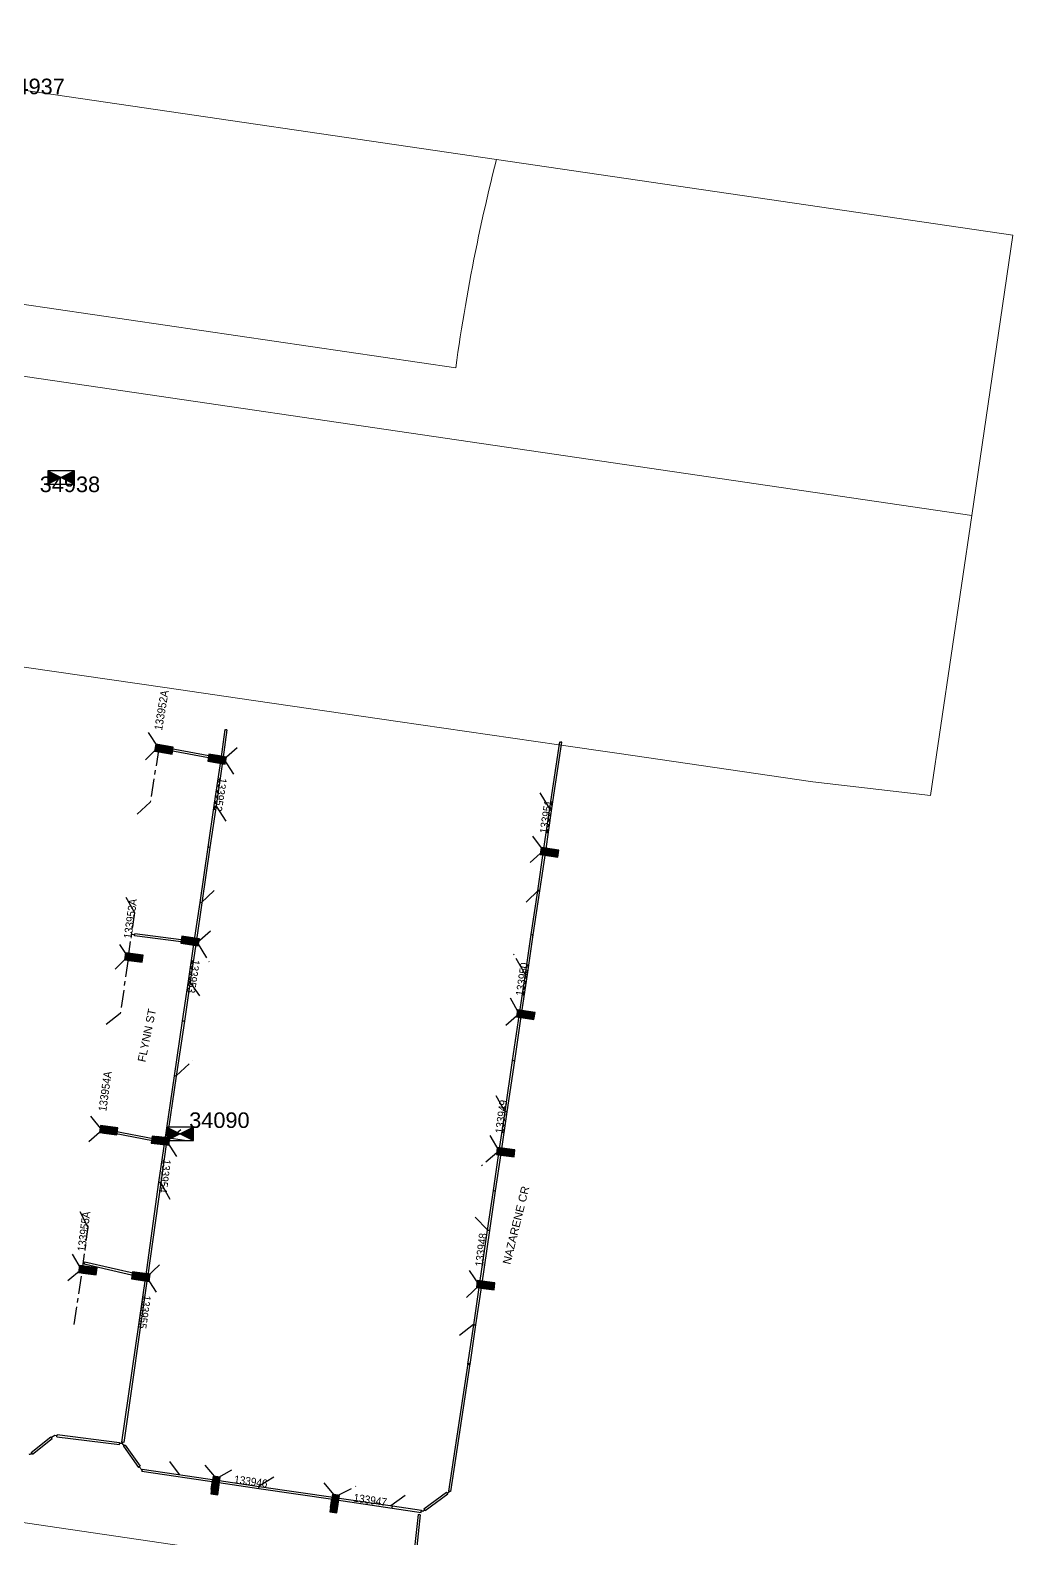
# Model space of a CAD drawing. Header units: metres. Extents: x 302924 to 306036, y 6267404 to 6269261.
# Drawn here: x 304310.8 to 304532, y 6268524.1 to 6268863.6 of the extents above; entities that cross this region are included whole.
import ezdxf
from ezdxf.enums import TextEntityAlignment as Align

# ---------------------------------------------------------------- set-up
doc = ezdxf.new("R2010")
doc.units = ezdxf.units.M
doc.linetypes.add('Cable Exist UG', pattern=[7, 4, -1, 1, -1])
doc.layers.get('0').update_dxf_attribs({"color": 6})
doc.layers.add('Cadastre Land Parcels_SP_EXT', color=118, linetype='Continuous', lineweight=15)
doc.layers.add('Cadastre Road Names_SP_HV_LV_SL_EXT', color=211, linetype='Continuous', lineweight=15)
for name, color, linetype in [('Duct_SP_EXT', 30, 'Continuous'), ('Sub_SP_EXT', 7, 'Continuous'), ('SupportsUG_SP_LV_EXT', 7, 'Continuous'), ('Trench_SP_EXT', 7, 'Continuous')]:
    doc.layers.add(name, color=color, linetype=linetype)
doc.styles.get("Standard").update_dxf_attribs({"font": 'arial.ttf'})

# ---------------------------------------------------------------- blocks, each defined once
blk = doc.blocks.new('PILLAR_EXT')
at = {"layer": 'SupportsUG_SP_LV_EXT', "linetype": 'Continuous'}
h = blk.add_hatch(color=256, dxfattribs=at)
h.dxf.hatch_style = 1
h.paths.add_polyline_path([(-0.8, 0), (-0.8, 2), (0.8, 2), (0.8, 0)])
h = blk.add_hatch(color=256, dxfattribs=at)
h.dxf.hatch_style = 1
h.paths.add_polyline_path([(-0.8, -2), (-0.8, 0), (0.8, 0), (0.8, -2)])
blk.add_lwpolyline([(-0.8, 2), (-0.8, -1), (-0.8, 1), (-0.8, -2), (0.8, -2), (0.8, 2)], close=True)
for tag, flags, p in [('OWNED_BY', 9, (-0.2, 0)), ('STREETNAME', 9, (-0.18, 0)), ('SUBURB', 1, (-0.16, 0)), ('PARENT', 9, (-0.14, 0)), ('NOTES', 9, (-0.13, 0)), ('LOCATION', 9, (-0.11, 0)), ('LEGEND', 9, (-0.09, 0)), ('SUPPORT_TYPE', 9, (-0.07, 0)), ('USAGE', 9, (-0.06, 0)), ('STATE', 9, (-0.03, 0))]:
    blk.add_attdef(tag, text='', height=0.01, rotation=270, dxfattribs=dict(flags=flags)).set_placement(p, align=Align.CENTER)
at = {"width": 0.9}
blk.add_attdef('ASSET_NUM', text='', height=1.8, rotation=360, dxfattribs=at).set_placement((4, 2), align=Align.MIDDLE_LEFT)
blk = doc.blocks.new('SUB_PADMOUNT_EXT')
h = blk.add_hatch(color=256)
h.dxf.hatch_style = 1
h.paths.add_polyline_path([(-3, 1.5), (-3, -1.5), (0, 0)])
h = blk.add_hatch(color=256)
h.dxf.hatch_style = 1
h.paths.add_polyline_path([(3, 1.5), (0, 0), (3, -1.5)])
for p, q in [((-3, 1.5), (3, -1.5)), ((3, 1.5), (-3, -1.5))]:
    blk.add_line(p, q)
at = {"linetype": 'Continuous'}
blk.add_lwpolyline([(-3, -1.5), (3, -1.5), (3, 1.5), (-3, 1.5)], close=True, dxfattribs=at)
at = {"flags": 8}
blk.add_attdef('ASSET_NUM', text='', height=2.5, dxfattribs=at).set_placement((0, 5), align=Align.MIDDLE_CENTER)
for tag, flags, p in [('STREET_CODE', 9, (1.5, 0)), ('OPERATING_VOLTAGE', 9, (1.5, -0.4)), ('ORIENTATION', 9, (1.5, -0.6)), ('OWNED_BY', 9, (1.5, -0.8)), ('OPERATED_BY', 9, (1.5, -1)), ('CONSTRUCTED_VOLTAGE', 9, (1.5, -1.4)), ('SECONDARY_VOLTAGE', 9, (1.5, -1.6)), ('STATE', 9, (1.5, -1.8)), ('SUBSTATION_TYPE', 9, (1.5, -2.2)), ('SUBURB', 9, (1.5, -2.8)), ('STREETNAME', 9, (1.5, -3)), ('NO_PHASES', 9, (1.5, -0.2)), ('MAINTAINED_BY', 9, (1.5, -1.2)), ('PARENT', 9, (1.5, -2)), ('USAGE', 9, (1.5, -2.4)), ('LEGEND', 9, (1.5, -2.6)), ('LOCATION', 9, (1.5, -3.2)), ('NOTES', 9, (1.5, -3.4)), ('Z', 1, (1.5, -3.6))]:
    blk.add_attdef(tag, text='', height=0.2, dxfattribs=dict(flags=flags)).set_placement(p, align=Align.MIDDLE_LEFT)

msp = doc.modelspace()

# ---------------------------------------------------------------- linework, layer by layer
at = {"layer": 'Cadastre Land Parcels_SP_EXT', "linetype": 'Continuous'}
for points in [[(304210.2942, 6268816.357), (304406.6197, 6268787.5837), (304406.8624, 6268789.3371), (304406.8624, 6268789.3371), (304407.1124, 6268791.0886), (304407.3692, 6268792.8402), (304407.6344, 6268794.5901), (304407.907, 6268796.3381), (304408.1863, 6268798.0862), (304408.474, 6268799.8325), (304408.7683, 6268801.577), (304409.0701, 6268803.3217), (304409.3803, 6268805.0635), (304409.6971, 6268806.8054), (304410.0215, 6268808.5445), (304410.3534, 6268810.2828), (304410.6927, 6268812.0202), (304411.0387, 6268813.7558), (304411.3931, 6268815.4896), (304411.7542, 6268817.2225), (304412.1228, 6268818.9535), (304412.4989, 6268820.6827), (304412.8825, 6268822.4102), (304413.2736, 6268824.1367), (304413.6724, 6268825.8604), (304414.0776, 6268827.5834), (304414.4905, 6268829.3043), (304414.9109, 6268831.0236), (304415.3388, 6268832.7409), (304415.7734, 6268834.4564), (304217.2317, 6268863.5536)], [(304207.9682, 6268800.525), (304522.7273, 6268754.3985), (304531.9836, 6268817.4246), (304531.9836, 6268817.4246), (304415.7734, 6268834.4564), (304415.3388, 6268832.7409), (304414.9109, 6268831.0236), (304414.4905, 6268829.3043), (304414.0776, 6268827.5834), (304413.6724, 6268825.8604), (304413.2736, 6268824.1367), (304412.8825, 6268822.4102), (304412.4989, 6268820.6827), (304412.1228, 6268818.9535), (304411.7542, 6268817.2225), (304411.3931, 6268815.4896), (304411.0387, 6268813.7558), (304410.6927, 6268812.0202), (304410.3534, 6268810.2828), (304410.0215, 6268808.5445), (304409.6971, 6268806.8054), (304409.3803, 6268805.0635), (304409.0701, 6268803.3217), (304408.7683, 6268801.577), (304408.474, 6268799.8325), (304408.1863, 6268798.0862), (304407.907, 6268796.3381), (304407.6344, 6268794.5901), (304407.3692, 6268792.8402), (304407.1124, 6268791.0886), (304406.8624, 6268789.3371), (304406.6197, 6268787.5837), (304210.2942, 6268816.357)]]:
    msp.add_lwpolyline(points, dxfattribs=at)
for points in [[(304522.7273, 6268754.3985), (304207.9682, 6268800.525), (304199.4666, 6268736.2302), (304230.8485, 6268731.6711), (304262.5005, 6268727.0717), (304278.3278, 6268724.772), (304309.9806, 6268720.1725), (304341.6334, 6268715.5738), (304357.4597, 6268713.274), (304393.5886, 6268708.0237), (304429.7959, 6268702.7631), (304442.8368, 6268700.8677), (304486.9467, 6268694.4575), (304513.4891, 6268691.3472), (304522.7273, 6268754.3985)], [(304491.222, 6268501.005), (304171.417, 6268548.046), (304162.321, 6268486.148), (304483.826, 6268438.112), (304491.222, 6268501.005)]]:
    msp.add_lwpolyline(points, close=True, dxfattribs=at)
at = {"layer": 'Duct_SP_EXT'}
for p, q in [((304354.6467, 6268706.2061), (304353.7115, 6268699.5297)), ((304355.1221, 6268706.1395), (304354.1868, 6268699.4631)), ((304354.6467, 6268706.2061), (304354.8844, 6268706.1728)), ((304355.1221, 6268706.1395), (304354.8844, 6268706.1728)), ((304427.7748, 6268688.497), (304430.011, 6268703.4304)), ((304428.2495, 6268688.4259), (304430.4857, 6268703.3593)), ((304430.011, 6268703.4304), (304430.2483, 6268703.3948)), ((304430.4857, 6268703.3593), (304430.2483, 6268703.3948)), ((304340.0958, 6268701.9517), (304340.1397, 6268702.1877)), ((304340.0958, 6268701.9517), (304354.1924, 6268699.3282)), ((304340.1836, 6268702.4236), (304340.1397, 6268702.1877)), ((304340.1836, 6268702.4236), (304354.2802, 6268699.8001)), ((304353.7117, 6268699.5313), (304352.2582, 6268689.6375)), ((304354.1866, 6268699.4615), (304352.7331, 6268689.5677)), ((304353.7115, 6268699.5297), (304353.9492, 6268699.4964)), ((304353.7117, 6268699.5313), (304353.9492, 6268699.4964)), ((304354.1868, 6268699.4631), (304353.9492, 6268699.4964)), ((304354.1866, 6268699.4615), (304353.9492, 6268699.4964)), ((304354.1924, 6268699.3282), (304354.2363, 6268699.5642)), ((304354.2802, 6268699.8001), (304354.2363, 6268699.5642)), ((304352.2582, 6268689.6375), (304350.8047, 6268679.7437)), ((304352.7331, 6268689.5677), (304351.2796, 6268679.6739)), ((304352.2582, 6268689.6375), (304352.4956, 6268689.6026)), ((304352.7331, 6268689.5677), (304352.4956, 6268689.6026)), ((304426.3755, 6268678.9303), (304427.7746, 6268688.4962)), ((304426.8504, 6268678.8609), (304428.2496, 6268688.4268)), ((304427.7746, 6268688.4962), (304428.0121, 6268688.4615)), ((304427.7748, 6268688.497), (304428.0121, 6268688.4615)), ((304428.2495, 6268688.4259), (304428.0121, 6268688.4615)), ((304428.2496, 6268688.4268), (304428.0121, 6268688.4615)), ((304350.8047, 6268679.7437), (304348.979, 6268667.3168)), ((304351.2796, 6268679.6739), (304349.4539, 6268667.247)), ((304350.8047, 6268679.7437), (304351.0421, 6268679.7088)), ((304351.2796, 6268679.6739), (304351.0421, 6268679.7088)), ((304425.0485, 6268669.9512), (304426.3755, 6268678.9307)), ((304425.5234, 6268669.8811), (304426.8504, 6268678.8605)), ((304426.3755, 6268678.9307), (304426.613, 6268678.8956)), ((304426.3755, 6268678.9303), (304426.613, 6268678.8956)), ((304426.8504, 6268678.8609), (304426.613, 6268678.8956)), ((304426.8504, 6268678.8605), (304426.613, 6268678.8956)), ((304423.5904, 6268660.0582), (304425.0485, 6268669.9512)), ((304424.0652, 6268659.9882), (304425.5234, 6268669.8811)), ((304425.0485, 6268669.9512), (304425.286, 6268669.9162)), ((304425.5234, 6268669.8811), (304425.286, 6268669.9162)), ((304348.979, 6268667.3168), (304347.6796, 6268658.472)), ((304349.4539, 6268667.247), (304348.1545, 6268658.4023)), ((304348.979, 6268667.3168), (304349.2165, 6268667.2819)), ((304349.4539, 6268667.247), (304349.2165, 6268667.2819)), ((304334.3087, 6268659.7754), (304334.3395, 6268660.0134)), ((304347.1114, 6268658.1196), (304334.3087, 6268659.7754)), ((304334.3703, 6268660.2514), (304334.3395, 6268660.0134)), ((304347.1729, 6268658.5956), (304334.3703, 6268660.2514)), ((304422.2781, 6268651.1546), (304423.5904, 6268660.0582)), ((304422.7528, 6268651.0839), (304424.0652, 6268659.9882)), ((304423.5904, 6268660.0582), (304423.8278, 6268660.0232)), ((304424.0652, 6268659.9882), (304423.8278, 6268660.0232)), ((304347.6796, 6268658.472), (304346.3715, 6268649.5676)), ((304348.1545, 6268658.4023), (304346.8464, 6268649.4978)), ((304347.1114, 6268658.1196), (304347.1421, 6268658.3576)), ((304347.1729, 6268658.5956), (304347.1421, 6268658.3576)), ((304347.6796, 6268658.472), (304347.9171, 6268658.4372)), ((304347.6796, 6268658.472), (304347.9171, 6268658.4372)), ((304348.1545, 6268658.4023), (304347.9171, 6268658.4372)), ((304348.1545, 6268658.4023), (304347.9171, 6268658.4372)), ((304346.3715, 6268649.5676), (304345.0633, 6268640.6632)), ((304346.8464, 6268649.4978), (304345.5382, 6268640.5934)), ((304346.3715, 6268649.5676), (304346.6089, 6268649.5327)), ((304346.8464, 6268649.4978), (304346.6089, 6268649.5327)), ((304420.9311, 6268642.2195), (304422.2781, 6268651.1546)), ((304421.4057, 6268642.1479), (304422.7528, 6268651.0839)), ((304422.2781, 6268651.1546), (304422.5155, 6268651.1193)), ((304422.7528, 6268651.0839), (304422.5155, 6268651.1193)), ((304419.4165, 6268631.7403), (304420.9309, 6268642.218)), ((304419.8916, 6268631.6717), (304421.4059, 6268642.1494)), ((304420.9309, 6268642.218), (304421.1684, 6268642.1837)), ((304420.9311, 6268642.2195), (304421.1684, 6268642.1837)), ((304421.4057, 6268642.1479), (304421.1684, 6268642.1837)), ((304421.4059, 6268642.1494), (304421.1684, 6268642.1837)), ((304345.0633, 6268640.6632), (304343.2465, 6268628.2959)), ((304345.5382, 6268640.5934), (304343.7214, 6268628.2261)), ((304345.0633, 6268640.6632), (304345.3008, 6268640.6283)), ((304345.5382, 6268640.5934), (304345.3008, 6268640.6283)), ((304417.7286, 6268620.2878), (304419.4166, 6268631.741)), ((304418.2035, 6268620.2178), (304419.8915, 6268631.671)), ((304419.4165, 6268631.7403), (304419.6541, 6268631.706)), ((304419.4166, 6268631.741), (304419.6541, 6268631.706)), ((304419.8916, 6268631.6717), (304419.6541, 6268631.706)), ((304419.8915, 6268631.671), (304419.6541, 6268631.706)), ((304343.2465, 6268628.2959), (304341.0662, 6268613.4552)), ((304343.7214, 6268628.2261), (304341.5411, 6268613.3854)), ((304343.2465, 6268628.2959), (304343.484, 6268628.261)), ((304343.7214, 6268628.2261), (304343.484, 6268628.261)), ((304416.3395, 6268610.8632), (304417.7286, 6268620.2878)), ((304416.8144, 6268610.7933), (304418.2035, 6268620.2178)), ((304417.7286, 6268620.2878), (304417.966, 6268620.2528)), ((304418.2035, 6268620.2178), (304417.966, 6268620.2528)), ((304327.4552, 6268615.836), (304327.5001, 6268616.0718)), ((304327.4552, 6268615.836), (304340.7217, 6268613.3087)), ((304327.545, 6268616.3075), (304327.5001, 6268616.0718)), ((304327.545, 6268616.3075), (304340.8116, 6268613.7802)), ((304341.0662, 6268613.4552), (304339.7289, 6268604.3519)), ((304341.5411, 6268613.3854), (304340.2041, 6268604.2841)), ((304340.7217, 6268613.3087), (304340.7666, 6268613.5444)), ((304340.8116, 6268613.7802), (304340.7666, 6268613.5444)), ((304341.0662, 6268613.4552), (304341.3037, 6268613.4203)), ((304341.0662, 6268613.4552), (304341.3037, 6268613.4203)), ((304341.5411, 6268613.3854), (304341.3037, 6268613.4203)), ((304341.5411, 6268613.3854), (304341.3037, 6268613.4203)), ((304415.1039, 6268602.4802), (304416.3395, 6268610.8632)), ((304415.5788, 6268602.4102), (304416.8144, 6268610.7933)), ((304416.3395, 6268610.8632), (304416.577, 6268610.8282)), ((304416.3395, 6268610.8632), (304416.577, 6268610.8282)), ((304416.8144, 6268610.7933), (304416.577, 6268610.8282)), ((304416.8144, 6268610.7933), (304416.577, 6268610.8282)), ((304339.7289, 6268604.3519), (304336.7781, 6268583.0095)), ((304340.2041, 6268604.2841), (304337.2536, 6268582.9438)), ((304339.7289, 6268604.3519), (304339.9665, 6268604.318)), ((304340.2041, 6268604.2841), (304339.9665, 6268604.318)), ((304413.7916, 6268593.5763), (304415.1039, 6268602.4802)), ((304414.2664, 6268593.5063), (304415.5788, 6268602.4102)), ((304415.1039, 6268602.4802), (304415.3413, 6268602.4452)), ((304415.5788, 6268602.4102), (304415.3413, 6268602.4452)), ((304411.9688, 6268581.2099), (304413.7916, 6268593.5763)), ((304412.4437, 6268581.1399), (304414.2664, 6268593.5063)), ((304413.7916, 6268593.5763), (304414.029, 6268593.5413)), ((304414.2664, 6268593.5063), (304414.029, 6268593.5413)), ((304323.0186, 6268585.9688), (304323.0722, 6268586.2027)), ((304323.0186, 6268585.9688), (304334.8873, 6268583.2474)), ((304323.1259, 6268586.4367), (304323.0722, 6268586.2027)), ((304323.1259, 6268586.4367), (304334.9946, 6268583.7153)), ((304336.7865, 6268583.1833), (304331.4188, 6268545.8996)), ((304337.2616, 6268583.1149), (304331.8939, 6268545.8312)), ((304334.8873, 6268583.2474), (304334.941, 6268583.4813)), ((304334.9946, 6268583.7153), (304334.941, 6268583.4813)), ((304336.7781, 6268583.0095), (304337.0158, 6268582.9767)), ((304336.7865, 6268583.1833), (304337.024, 6268583.1491)), ((304337.2536, 6268582.9438), (304337.0158, 6268582.9767)), ((304337.2616, 6268583.1149), (304337.024, 6268583.1491)), ((304410.6566, 6268572.3061), (304411.9688, 6268581.2099)), ((304411.1314, 6268572.2361), (304412.4437, 6268581.1399)), ((304411.9688, 6268581.2099), (304412.2063, 6268581.1749)), ((304411.9688, 6268581.2099), (304412.2063, 6268581.1749)), ((304412.4437, 6268581.1399), (304412.2063, 6268581.1749)), ((304412.4437, 6268581.1399), (304412.2063, 6268581.1749)), ((304409.3442, 6268563.4023), (304410.6566, 6268572.3061)), ((304409.8191, 6268563.3323), (304411.1314, 6268572.2361)), ((304410.6566, 6268572.3061), (304410.6566, 6268572.3061)), ((304410.6566, 6268572.3061), (304410.894, 6268572.2711)), ((304410.6566, 6268572.3061), (304410.894, 6268572.2711)), ((304411.1314, 6268572.2361), (304410.894, 6268572.2711)), ((304411.1314, 6268572.2361), (304410.894, 6268572.2711)), ((304411.1314, 6268572.2361), (304411.1314, 6268572.2361)), ((304405.0305, 6268534.8587), (304409.386, 6268563.6013)), ((304405.5051, 6268534.7868), (304409.8605, 6268563.5294)), ((304409.3442, 6268563.4023), (304409.5817, 6268563.3673)), ((304409.386, 6268563.6013), (304409.6232, 6268563.5653)), ((304409.8191, 6268563.3323), (304409.5817, 6268563.3673)), ((304409.8605, 6268563.5294), (304409.6232, 6268563.5653)), ((304316.8388, 6268547.0877), (304316.8684, 6268547.3259)), ((304316.8388, 6268547.0877), (304330.9072, 6268545.3406)), ((304316.8979, 6268547.5641), (304316.8684, 6268547.3259)), ((304316.8979, 6268547.5641), (304330.9663, 6268545.8169)), ((304311.0561, 6268543.5564), (304315.5028, 6268547.0767)), ((304311.354, 6268543.1801), (304315.8007, 6268546.7004)), ((304315.5028, 6268547.0767), (304315.6517, 6268546.8885)), ((304315.8007, 6268546.7004), (304315.6517, 6268546.8885)), ((304330.9072, 6268545.3406), (304330.9368, 6268545.5788)), ((304330.9663, 6268545.8169), (304330.9368, 6268545.5788)), ((304331.4188, 6268545.8996), (304331.6564, 6268545.8654)), ((304331.8939, 6268545.8312), (304331.6564, 6268545.8654)), ((304331.805, 6268544.9381), (304332.0004, 6268545.0774)), ((304331.805, 6268544.9381), (304335.1843, 6268540.1978)), ((304332.1958, 6268545.2167), (304332.0004, 6268545.0774)), ((304332.1958, 6268545.2167), (304335.5751, 6268540.4764)), ((304311.0561, 6268543.5564), (304311.205, 6268543.3682)), ((304311.354, 6268543.1801), (304311.205, 6268543.3682)), ((304335.1843, 6268540.1978), (304335.3797, 6268540.3371)), ((304335.5751, 6268540.4764), (304335.3797, 6268540.3371)), ((304335.9695, 6268539.3157), (304336.0042, 6268539.5532)), ((304335.9695, 6268539.3157), (304353.3092, 6268536.7772)), ((304336.039, 6268539.7906), (304336.0042, 6268539.5532)), ((304336.039, 6268539.7906), (304353.3787, 6268537.2521)), ((304353.309, 6268536.7772), (304353.3439, 6268537.0146)), ((304353.3092, 6268536.7772), (304353.3439, 6268537.0146)), ((304353.3787, 6268537.2521), (304353.3439, 6268537.0146)), ((304353.3788, 6268537.2521), (304353.3439, 6268537.0146)), ((304353.3788, 6268537.2521), (304362.3484, 6268535.9344)), ((304353.309, 6268536.7772), (304362.279, 6268535.4594)), ((304362.279, 6268535.4594), (304362.3137, 6268535.6969)), ((304362.279, 6268535.4594), (304379.4851, 6268532.9605)), ((304362.3484, 6268535.9344), (304362.3137, 6268535.6969)), ((304362.3484, 6268535.9344), (304379.554, 6268533.4355)), ((304399.4551, 6268530.8719), (304404.5522, 6268534.6552)), ((304399.7412, 6268530.4865), (304404.8383, 6268534.2698)), ((304404.5522, 6268534.6552), (304404.6953, 6268534.4625)), ((304404.8383, 6268534.2698), (304404.6953, 6268534.4625)), ((304405.0305, 6268534.8587), (304405.2678, 6268534.8228)), ((304405.5051, 6268534.7868), (304405.2678, 6268534.8228)), ((304379.4851, 6268532.9605), (304379.5196, 6268533.198)), ((304379.554, 6268533.4355), (304379.5196, 6268533.198)), ((304379.7559, 6268532.8818), (304379.7906, 6268533.1193)), ((304379.7559, 6268532.8818), (304392.297, 6268531.0493)), ((304379.8253, 6268533.3568), (304379.7906, 6268533.1193)), ((304379.8253, 6268533.3568), (304392.3664, 6268531.5243)), ((304392.2967, 6268531.0494), (304392.3317, 6268531.2868)), ((304392.297, 6268531.0493), (304392.2967, 6268531.0494)), ((304392.2967, 6268531.0494), (304398.8082, 6268530.0819)), ((304392.297, 6268531.0493), (304392.3317, 6268531.2868)), ((304392.3664, 6268531.5243), (304392.3317, 6268531.2868)), ((304392.3667, 6268531.5243), (304392.3317, 6268531.2868)), ((304392.3664, 6268531.5243), (304392.3667, 6268531.5243)), ((304392.3667, 6268531.5243), (304398.8787, 6268530.5566)), ((304398.8082, 6268530.0819), (304398.8434, 6268530.3193)), ((304398.8787, 6268530.5566), (304398.8434, 6268530.3193)), ((304399.4551, 6268530.8719), (304399.5981, 6268530.6792)), ((304399.7412, 6268530.4865), (304399.5981, 6268530.6792)), ((304398.1233, 6268529.6021), (304396.6121, 6268515.3768)), ((304398.6006, 6268529.5514), (304397.0894, 6268515.3261)), ((304398.1233, 6268529.6021), (304398.3619, 6268529.5768)), ((304398.6006, 6268529.5514), (304398.3619, 6268529.5768))]:
    msp.add_line(p, q, dxfattribs=at)
at = {"layer": 'Trench_SP_EXT', "linetype": 'Cable Exist UG'}
for points in [[(304339.6566, 6268702.2126), (304337.0996, 6268706.1271)], [(304339.7789, 6268702.021), (304337.8483, 6268689.8369), (304334.5551, 6268686.8631)], [(304339.6566, 6268702.2126), (304336.4677, 6268699.0431)], [(304354.4077, 6268699.5022), (304357.7997, 6268702.4647)], [(304354.4077, 6268699.5022), (304356.935, 6268695.5471)], [(304427.7296, 6268688.5371), (304425.3151, 6268692.4548)], [(304352.6877, 6268688.9926), (304355.039, 6268685.2865)], [(304426.3304, 6268678.9712), (304423.4877, 6268682.7953)], [(304426.3304, 6268678.9712), (304422.8383, 6268675.8462)], [(304349.3291, 6268667.2325), (304352.7977, 6268670.5484)], [(304425.3169, 6268670.1263), (304422.0331, 6268666.9429)], [(304332.8732, 6268654.5313), (304334.3826, 6268664.9489), (304332.4228, 6268668.4225)], [(304334.3395, 6268660.0134), (304333.7682, 6268660.1152)], [(304348.378, 6268658.2619), (304351.9155, 6268661.3432)], [(304332.7825, 6268655.1326), (304331.0078, 6268657.8153)], [(304347.1421, 6268658.3576), (304347.9926, 6268658.2565)], [(304348.378, 6268658.2619), (304351.0841, 6268653.96)], [(304332.8732, 6268654.5313), (304331.1142, 6268642.3192), (304327.5903, 6268639.5898)], [(304332.7825, 6268655.1326), (304329.8889, 6268652.2656)], [(304422.2329, 6268651.1948), (304419.6413, 6268655.7029)], [(304346.6144, 6268649.5696), (304349.4644, 6268645.4879)], [(304420.8858, 6268642.2593), (304418.5026, 6268646.4491)], [(304420.8858, 6268642.2593), (304417.2037, 6268639.0455)], [(304343.663, 6268628.2576), (304347.3671, 6268631.6564)], [(304417.6835, 6268620.3283), (304415.2251, 6268624.5947)], [(304327.5001, 6268616.138), (304326.9967, 6268616.1229), (304324.3733, 6268619.3373)], [(304327.0328, 6268616.0801), (304323.3624, 6268612.8027)], [(304341.715, 6268613.6608), (304345.073, 6268616.4997)], [(304416.4082, 6268611.4243), (304413.9633, 6268615.5674)], [(304340.7666, 6268613.5444), (304341.5451, 6268613.4207)], [(304345.5624, 6268613.7499), (304341.5399, 6268614.3635)], [(304341.5908, 6268613.4881), (304343.7718, 6268610.1624)], [(304416.4082, 6268611.4243), (304412.4047, 6268608.0338)], [(304340.3443, 6268604.0637), (304342.4896, 6268600.1739)], [(304322.5081, 6268584.2478), (304323.8782, 6268594.1501), (304321.8117, 6268598.2773)], [(304413.7465, 6268593.6168), (304411.0038, 6268596.474)], [(304322.377, 6268584.7109), (304319.8967, 6268588.9594)], [(304322.377, 6268584.7109), (304318.7331, 6268581.6642)], [(304322.8355, 6268586.2509), (304323.0722, 6268586.2028)], [(304337.0158, 6268582.9766), (304340.0167, 6268585.845)], [(304411.9418, 6268581.2069), (304409.1654, 6268585.3096)], [(304320.761, 6268572.356), (304322.5081, 6268584.2478)], [(304334.9409, 6268583.4814), (304336.974, 6268582.8017)], [(304337.0158, 6268582.9766), (304339.5403, 6268579.0085)], [(304411.9418, 6268581.2069), (304408.5009, 6268577.9529)], [(304410.6115, 6268572.3467), (304407.1064, 6268569.6431)], [(304316.8683, 6268547.3259), (304316.3532, 6268547.3919), (304315.6517, 6268546.8886)], [(304332.0004, 6268545.0773), (304331.6246, 6268545.5596), (304330.8232, 6268545.5788)], [(304336.0042, 6268539.5531), (304335.3796, 6268540.3371)], [(304344.4325, 6268538.5672), (304342.2345, 6268541.5253)], [(304352.767, 6268537.6697), (304350.0799, 6268540.8644)], [(304352.767, 6268537.6697), (304356.7763, 6268539.9959)], [(304362.2409, 6268535.9481), (304366.1062, 6268538.3312)], [(304379.5691, 6268533.6247), (304376.6983, 6268537.1176)], [(304379.5691, 6268533.6247), (304384.1183, 6268535.976)], [(304391.9629, 6268531.6336), (304395.699, 6268534.2809)], [(304404.6952, 6268534.3682), (304405.2678, 6268534.8227)], [(304398.8435, 6268530.4127), (304399.19, 6268530.3785), (304399.5981, 6268530.6792)]]:
    msp.add_lwpolyline(points, dxfattribs=at)
msp.add_lwpolyline([(304311.205, 6268543.3683), (304311.1234, 6268543.3192), (304311.1234, 6268543.3192, -0.17441891), (304310.5895, 6268543.2134), (304310.5895, 6268543.2134), (304310.5697, 6268543.2164)], format="xyb", dxfattribs=at)

# ---------------------------------------------------------------- block references
at = {"layer": 'Sub_SP_EXT'}
ref = msp.add_blockref('SUB_PADMOUNT_EXT', (304303.0315, 6268850.644), dxfattribs=at)
ref.add_attrib('ASSET_NUM', '34937', dxfattribs={"layer": '0', "height": 3.5}).set_placement((304305.0315, 6268850.894), align=Align.MIDDLE_LEFT)
ref = msp.add_blockref('SUB_PADMOUNT_EXT', (304317.7804, 6268762.8735), dxfattribs=at)
ref.add_attrib('ASSET_NUM', '34938', dxfattribs={"layer": '0', "height": 3.5}).set_placement((304319.7804, 6268763.1235), align=Align.TOP_CENTER)
ref = msp.add_blockref('SUB_PADMOUNT_EXT', (304344.6233, 6268615.2683), dxfattribs=at)
ref.add_attrib('ASSET_NUM', '34090', dxfattribs={"layer": '0', "height": 3.5}).set_placement((304346.6233, 6268615.5183), align=Align.BOTTOM_LEFT)
at = {"layer": 'SupportsUG_SP_LV_EXT'}
for p, rotation, values in [((304340.9352, 6268701.8083), 80.45401624936166, {'ASSET_NUM': '133952A'}), ((304352.8835, 6268699.5426), 261.0401848228994, {'ASSET_NUM': '133952'}), ((304427.7072, 6268678.5785), 81.27752149763825, {'ASSET_NUM': '133951'}), ((304334.1615, 6268654.9128), 81.89998568984875, {'ASSET_NUM': '133953A'}), ((304346.8029, 6268658.6483), 261.1221510358478, {'ASSET_NUM': '133953'}), ((304422.3498, 6268642.0345), 81.34421871120868, {'ASSET_NUM': '133950'}), ((304328.493, 6268616.0843), 82.05379539535058, {'ASSET_NUM': '133954A'}), ((304417.8416, 6268611.1272), 82.6393676051495, {'ASSET_NUM': '133949'}), ((304340.146, 6268613.7037), 262.8025375699552, {'ASSET_NUM': '133954'}), ((304323.8129, 6268584.5713), 82.64806094141753, {'ASSET_NUM': '133955A'}), ((304413.3492, 6268581.1888), 82.97025763697938, {'ASSET_NUM': '133948'}), ((304335.752, 6268583.1366), 261.5635250161285, {'ASSET_NUM': '133955'}), ((304352.519, 6268536.1196), 352.145961553746, {'ASSET_NUM': '133946'}), ((304379.375, 6268532.0496), 351.4354169028688, {'ASSET_NUM': '133947'})]:
    msp.add_blockref('PILLAR_EXT', p, dxfattribs=dict(at, rotation=rotation)).add_auto_attribs(values)

# ---------------------------------------------------------------- texts
at = {"layer": 'Cadastre Road Names_SP_HV_LV_SL_EXT'}
for s, rotation, p in [('FLYNN ST', 78.388514, (304336.7493, 6268631.2669)), ('NAZARENE CR', 76.159305, (304418.8765, 6268585.725))]:
    msp.add_text(s, height=1.8, rotation=rotation, dxfattribs=at).set_placement(p)

doc.saveas('drawing.dxf')
